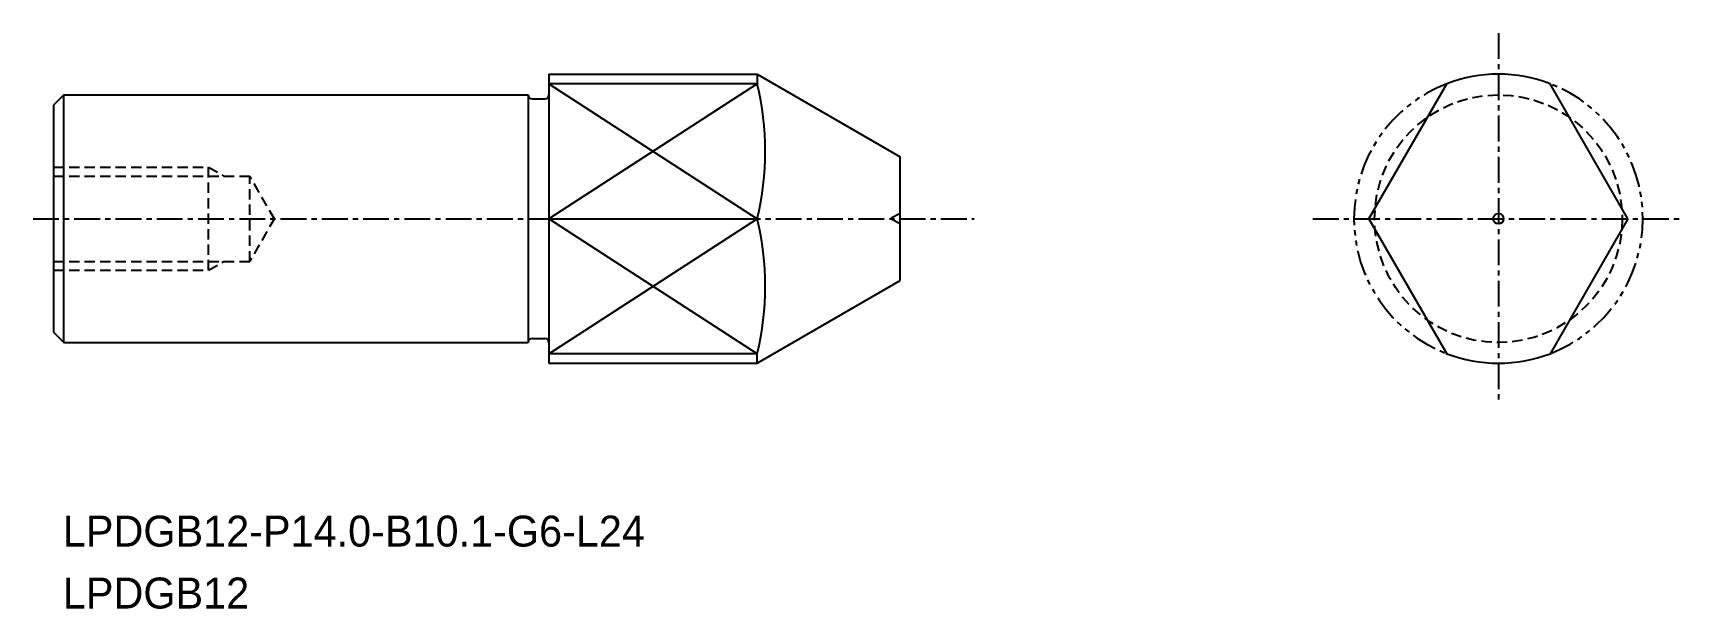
# Model space of a CAD drawing. Extents: x -1439.6 to -1359.6, y -597.6 to -569.7.
import ezdxf

# ---------------------------------------------------------------- set-up
doc = ezdxf.new("R2010")
doc.units = 0
for name, pattern in [('CENTER', [2, 1.25, -0.25, 0.25, -0.25]), ('DASHED', [0.75, 0.5, -0.25]), ('PHANTOM', [2.5, 1.25, -0.25, 0.25, -0.25, 0.25, -0.25])]:
    doc.linetypes.add(name, pattern=pattern)
doc.layers.get('0').update_dxf_attribs({"linetype": 'CONTINUOUS'})
doc.layers.add('CENTER', color=1, linetype='CENTER')

msp = doc.modelspace()

# ---------------------------------------------------------------- linework, layer by layer
at = {"color": 7, "linetype": 'CONTINUOUS'}
for p, q in [((-1414.597, -571.698), (-1404.497, -571.698)), ((-1414.597, -571.698), (-1414.597, -585.698)), ((-1438.097, -572.698), (-1438.597, -573.198)), ((-1438.097, -584.698), (-1438.097, -572.698)), ((-1438.097, -572.698), (-1415.597, -572.698)), ((-1415.597, -572.698), (-1415.597, -584.698)), ((-1374.853, -578.698), (-1371.078, -572.159)), ((-1362.303, -578.698), (-1366.078, -572.159)), ((-1438.597, -573.198), (-1438.597, -584.198)), ((-1415.397, -572.898), (-1414.797, -572.898)), ((-1414.597, -578.698), (-1404.497, -578.698)), ((-1374.853, -578.698), (-1371.078, -585.236)), ((-1362.303, -578.698), (-1366.078, -585.236)), ((-1438.597, -584.198), (-1438.097, -584.698)), ((-1438.097, -584.698), (-1415.597, -584.698)), ((-1415.397, -584.498), (-1414.797, -584.498)), ((-1414.597, -585.698), (-1404.497, -585.698))]:
    msp.add_line(p, q, dxfattribs=at)
at = {"linetype": 'CONTINUOUS'}
for p, q in [((-1404.497, -571.698), (-1404.497, -572.159)), ((-1404.497, -571.698), (-1397.569, -575.698)), ((-1404.497, -572.159), (-1414.597, -572.159)), ((-1397.569, -581.698), (-1397.569, -575.698)), ((-1404.497, -585.698), (-1397.569, -581.698)), ((-1404.497, -585.236), (-1414.597, -585.236)), ((-1404.497, -585.698), (-1404.497, -585.236))]:
    msp.add_line(p, q, dxfattribs=at)
at = {"color": 3, "linetype": 'CONTINUOUS'}
for p, q in [((-1414.597, -572.159), (-1404.497, -578.698)), ((-1404.497, -572.159), (-1414.597, -578.698)), ((-1404.497, -585.236), (-1414.597, -578.698)), ((-1414.597, -585.236), (-1404.497, -578.698))]:
    msp.add_line(p, q, dxfattribs=at)
at = {"color": 3, "linetype": 'DASHED'}
for p, q in [((-1438.597, -576.198), (-1431.097, -576.198)), ((-1438.597, -576.631), (-1429.097, -576.631)), ((-1431.097, -581.198), (-1431.097, -576.198)), ((-1431.097, -576.198), (-1430.348, -576.631)), ((-1429.097, -580.765), (-1429.097, -576.631)), ((-1427.885, -578.731), (-1429.097, -576.631)), ((-1397.569, -578.446), (-1398.051, -578.698)), ((-1427.885, -578.665), (-1429.097, -580.765)), ((-1397.569, -578.95), (-1398.051, -578.698)), ((-1438.597, -580.765), (-1429.097, -580.765)), ((-1431.097, -581.198), (-1430.348, -580.765)), ((-1438.597, -581.198), (-1431.097, -581.198))]:
    msp.add_line(p, q, dxfattribs=at)
msp.add_circle((-1368.578, -578.698), 6, dxfattribs=at)
at = {"linetype": 'CONTINUOUS'}
msp.add_circle((-1368.578, -578.698), 0.252, dxfattribs=at)
for centre, radius, start, end in [((-1368.578, -578.698), 7, 69.07517, 110.92483), ((-1418.195, -575.428), 14.082, 346.5765, 13.4235), ((-1418.195, -581.967), 14.082, 346.5765, 13.4235), ((-1368.578, -578.698), 7, 249.07517, 290.92483)]:
    msp.add_arc(centre, radius, start, end, dxfattribs=at)
at = {"color": 7, "linetype": 'CONTINUOUS'}
for centre, start, end in [((-1415.397, -572.698), 180, 270), ((-1414.797, -572.698), 270, 0), ((-1415.397, -584.698), 90, 180), ((-1414.797, -584.698), 0, 90)]:
    msp.add_arc(centre, 0.2, start, end, dxfattribs=at)
at = {"color": 3, "linetype": 'PHANTOM'}
for start, end in [(110.92483, 249.07517), (290.92483, 69.07517)]:
    msp.add_arc((-1368.578, -578.698), 7, start, end, dxfattribs=at)
at = {"color": 7, "linetype": 'CONTINUOUS'}
msp.add_point((-1438.597, -578.698), dxfattribs=at)
at = {"layer": 'CENTER', "color": 1, "linetype": 'CENTER'}
for p, q in [((-1368.578, -569.705), (-1368.578, -587.69)), ((-1439.597, -578.698), (-1393.978, -578.698)), ((-1377.57, -578.698), (-1359.585, -578.698))]:
    msp.add_line(p, q, dxfattribs=at)

# ---------------------------------------------------------------- texts
for s, p in [('LPDGB12-P14.0-B10.1-G6-L24', (-1438.152, -594.58)), ('LPDGB12', (-1438.152, -597.58))]:
    msp.add_text(s, height=1.5).set_placement(p)

doc.saveas('drawing.dxf')
